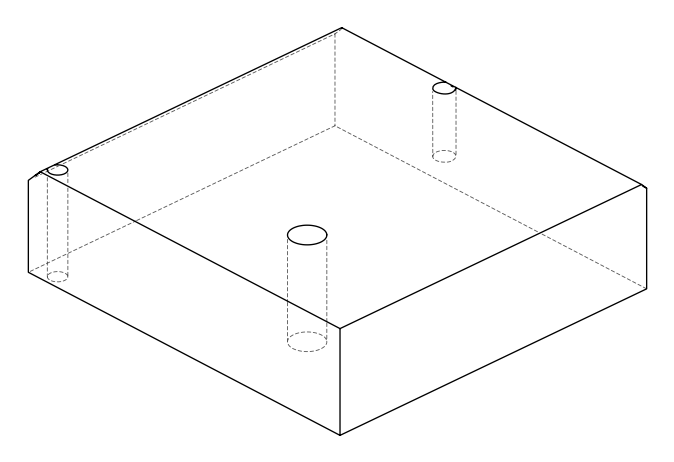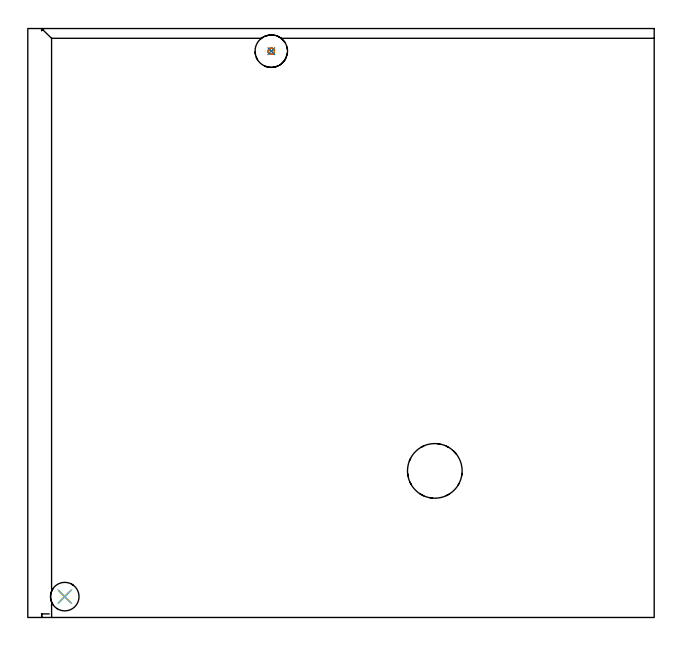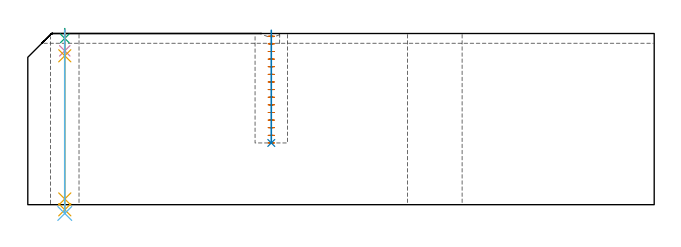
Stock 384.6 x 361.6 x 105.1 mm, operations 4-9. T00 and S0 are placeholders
(PLAN: 9 operations, 7 tool changes, 32 min)
(1 AREA_MILL | FG_CHAMFER_SURFACE | UGT0205_001 | 17.44 min | 38540 mm3)
(2 AREA_MILL_1 | FG_CHAMFER_SURFACE_1 | UGT0205_001 | 9.14 min | 6701 mm3)
(3 MILL_THROUGH_HOLE_FROM_SOLID_MATERIAL | STEP1HOLE_1 | UGT0201_018 | Circular | 2.95 min | 92677 mm3)
(4 MILL_BLIND_HOLE_FROM_SOLID_MATERIAL | STEP1POCKET | NXT0201_012 | Spiral | 1.12 min | 20892 mm3)
(5 BORE_BLIND_HOLE | STEP1POCKET | UGT0332_076 | 0.28 min | 0 mm3)
(6 SPOT_DRILL | STEP1HOLE | NXT0321_9005460120000 | 0.05 min | 179 mm3)
(7 DRILL_BLIND_HOLE_INTO_CENTER | STEP1HOLE | UGT0301_191 | 0.05 min | 277 mm3)
(8 GUN_DRILL_THROUGH_HOLE | STEP1HOLE | UGT0307_003 | 0.52 min | 3656 mm3)
(9 SPADE_DRILL_TO_ENLARGE_THROUGH_HOLE | STEP1HOLE | UGT0306_008 | 0.45 min | 21119 mm3)
(TOOL UGT0205_001 | Chamfer Mill 20 x 3 x 45 deg. | D20 FL50 Z2)
(TOOL UGT0201_018 | End mill 30 mm | D30 FL50 Z4)
(TOOL NXT0201_012 | ENDMILL 16mm [2P460-1600-NA 1630] | D16 FL38 Z6)
(TOOL UGT0332_076 | 19.75 mm Rough Boring Bar | D19.75)
(TOOL NXT0321_9005460120000 | NC Spot Drill, 142deg, 12mm, Carbide, Uncoated | D12 PA142 FL30 Z2)
(TOOL UGT0301_191 | Twist Drill 7.1 mm | D7.1 PA118 FL66 Z2)
(TOOL UGT0307_003 | Gun Drill 7 mm | D7 PA130 FL24 Z1)
(TOOL UGT0306_008 | Spade Drill 17.5mm | D17.5 PA132 FL10 Z2)
(OP 4 MILL_BLIND_HOLE_FROM_SOLID_MATERIAL)
G17 G21 G94 G90
T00 M6
G54
G17 G0 G90 X149.5 Y347.7 S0 M3
G43 Z115.1 H1
Z103.42
G94 G3 X150.475 Y348.675 R0.975 F250.
X149.5 Y349.65 R0.975
X147.55 Y347.7 R1.95
X149.5 Y349.65 R-1.95
X148.525 Y348.675 R0.975
X149.5 Y347.7 R0.975
G0 Z98.74
G3 X150.475 Y348.675 R0.975
X149.5 Y349.65 R0.975
X147.55 Y347.7 R1.95
X149.5 Y349.65 R-1.95
X148.525 Y348.675 R0.975
X149.5 Y347.7 R0.975
G0 Z94.06
G3 X150.475 Y348.675 R0.975
X149.5 Y349.65 R0.975
X147.55 Y347.7 R1.95
X149.5 Y349.65 R-1.95
X148.525 Y348.675 R0.975
X149.5 Y347.7 R0.975
G0 Z89.38
G3 X150.475 Y348.675 R0.975
X149.5 Y349.65 R0.975
X147.55 Y347.7 R1.95
X149.5 Y349.65 R-1.95
X148.525 Y348.675 R0.975
X149.5 Y347.7 R0.975
G0 Z84.7
G3 X150.475 Y348.675 R0.975
X149.5 Y349.65 R0.975
X147.55 Y347.7 R1.95
X149.5 Y349.65 R-1.95
X148.525 Y348.675 R0.975
X149.5 Y347.7 R0.975
G0 Z80.02
G3 X150.475 Y348.675 R0.975
X149.5 Y349.65 R0.975
X147.55 Y347.7 R1.95
X149.5 Y349.65 R-1.95
X148.525 Y348.675 R0.975
X149.5 Y347.7 R0.975
G0 Z75.34
G3 X150.475 Y348.675 R0.975
X149.5 Y349.65 R0.975
X147.55 Y347.7 R1.95
X149.5 Y349.65 R-1.95
X148.525 Y348.675 R0.975
X149.5 Y347.7 R0.975
G0 Z70.66
G3 X150.475 Y348.675 R0.975
X149.5 Y349.65 R0.975
X147.55 Y347.7 R1.95
X149.5 Y349.65 R-1.95
X148.525 Y348.675 R0.975
X149.5 Y347.7 R0.975
G0 Z65.98
G3 X150.475 Y348.675 R0.975
X149.5 Y349.65 R0.975
X147.55 Y347.7 R1.95
X149.5 Y349.65 R-1.95
X148.525 Y348.675 R0.975
X149.5 Y347.7 R0.975
G0 Z61.3
G3 X150.475 Y348.675 R0.975
X149.5 Y349.65 R0.975
X147.55 Y347.7 R1.95
X149.5 Y349.65 R-1.95
X148.525 Y348.675 R0.975
X149.5 Y347.7 R0.975
G0 Z56.62
G3 X150.475 Y348.675 R0.975
X149.5 Y349.65 R0.975
X147.55 Y347.7 R1.95
X149.5 Y349.65 R-1.95
X148.525 Y348.675 R0.975
X149.5 Y347.7 R0.975
G0 Z51.94
G3 X150.475 Y348.675 R0.975
X149.5 Y349.65 R0.975
X147.55 Y347.7 R1.95
X149.5 Y349.65 R-1.95
X148.525 Y348.675 R0.975
X149.5 Y347.7 R0.975
G0 Z47.26
G3 X150.475 Y348.675 R0.975
X149.5 Y349.65 R0.975
X147.55 Y347.7 R1.95
X149.5 Y349.65 R-1.95
X148.525 Y348.675 R0.975
X149.5 Y347.7 R0.975
G0 Z42.58
G3 X150.475 Y348.675 R0.975
X149.5 Y349.65 R0.975
X147.55 Y347.7 R1.95
X149.5 Y349.65 R-1.95
X148.525 Y348.675 R0.975
X149.5 Y347.7 R0.975
G0 Z37.9
G3 X150.475 Y348.675 R0.975
X149.5 Y349.65 R0.975
X147.55 Y347.7 R1.95
X149.5 Y349.65 R-1.95
X148.525 Y348.675 R0.975
X149.5 Y347.7 R0.975
G0 Z115.1
M5
M2
(OP 5 BORE_BLIND_HOLE)
G17 G21 G94 G90
T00 M6
G54
G17 G0 G90 X149.5 Y347.7 S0 M3
G43 Z115.1 H0
G94 G85 G98 Z37.9 F250. R107.1
G80
M5
M2
(OP 6 SPOT_DRILL)
G17 G21 G94 G90
T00 M6
G54
G17 G0 G90 X22.7 Y12.8 S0 M3
G43 Z115.1 H0
G94 G81 G98 Z102.1 F250. R108.1
G80
M5
M2
(OP 7 DRILL_BLIND_HOLE_INTO_CENTER)
G17 G21 G94 G90
T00 M6
G54
G17 G0 G90 X22.7 Y12.8 S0 M3
G43 Z115.1 H0
G94 G81 G98 Z94.45 F250. R107.1
G80
M5
M2
(OP 8 GUN_DRILL_THROUGH_HOLE)
G17 G21 G94 G90
T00 M6
G54
G17 G0 G90 X22.7 Y12.8 M8
G43 Z115.1 H0
Z105.846
S716 M3
G94 G1 Z91.421 F125. M26
G4 X.084
Z3.5 F250.
G4 X.084
Z-3.132 F125.
G4 X.084
M5
M9
G0 Z105.846
Z115.1
M2
(OP 9 SPADE_DRILL_TO_ENLARGE_THROUGH_HOLE)
G17 G21 G94 G90
T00 M6
G54
G17 G0 G90 X22.7 Y12.8 S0 M3
G43 Z115.1 H0
G94 G73 G98 Z-5.396 F250. Q15.785 R107.1
G80
M5
M2
